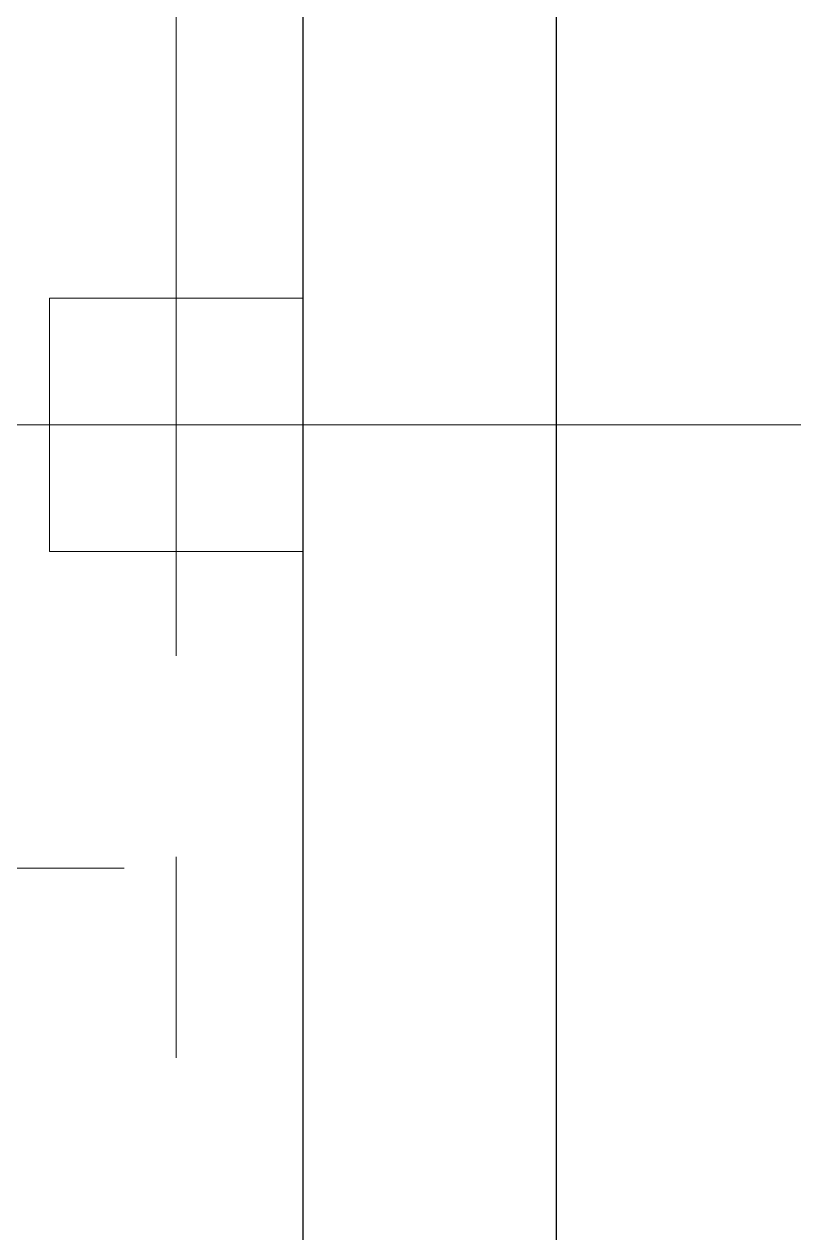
# Model space of a CAD drawing. Header units: millimetres. Extents: x 3795014 to 4300160, y 3869364 to 4016788.
# Drawn here: x 4229224.5 to 4229531.2, y 3922756.4 to 3923233.8 of the extents above; entities that cross this region are included whole.
import ezdxf

# ---------------------------------------------------------------- set-up
doc = ezdxf.new("R2010")
doc.units = ezdxf.units.MM
doc.linetypes.add('CENTER', pattern=[2, 1.25, -0.25, 0.25, -0.25])
doc.linetypes.add('осевая2', pattern=[28.575, 19.05, -3.175, 3.175, -3.175])
for name, color, linetype, lineweight in [('Дополнительная', 7, 'Continuous', 18), ('Констр.', 7, 'Continuous', 30), ('оси', 7, 'осевая2', 13)]:
    doc.layers.add(name, color=color, linetype=linetype, lineweight=lineweight)

msp = doc.modelspace()

# ---------------------------------------------------------------- linework, layer by layer
at = {"layer": 'Дополнительная', "linetype": 'CENTER', "ltscale": 100}
msp.add_line((4229264.08, 3922900.41, 0), (4228879.95, 3922900.41, 0), dxfattribs=at)
at = {"layer": 'Дополнительная', "ltscale": 25}
msp.add_lwpolyline([(4229234.59, 3923125.59), (4229334.59, 3923125.59), (4229334.59, 3923025.59), (4229234.59, 3923025.59)], close=True, dxfattribs=at)
at = {"layer": 'Констр.', "ltscale": 200}
msp.add_lwpolyline([(4226950.44, 3921775.59), (4219932.73, 3921775.59), (4219932.73, 3929175.59), (4229434.59, 3929175.59), (4229434.59, 3921775.59), (4228750.44, 3921775.59)], dxfattribs=at)
msp.add_lwpolyline([(4220032.73, 3921875.59), (4220032.73, 3929075.59), (4229334.59, 3929075.59), (4229334.59, 3921875.59)], close=True, dxfattribs=at)
at = {"layer": 'оси', "ltscale": 25}
for p, q in [((4229284.59, 3929175.59), (4229284.59, 3920275.59)), ((4217732.73, 3923075.59), (4229531.19, 3923075.59))]:
    msp.add_line(p, q, dxfattribs=at)

doc.saveas('drawing.dxf')
